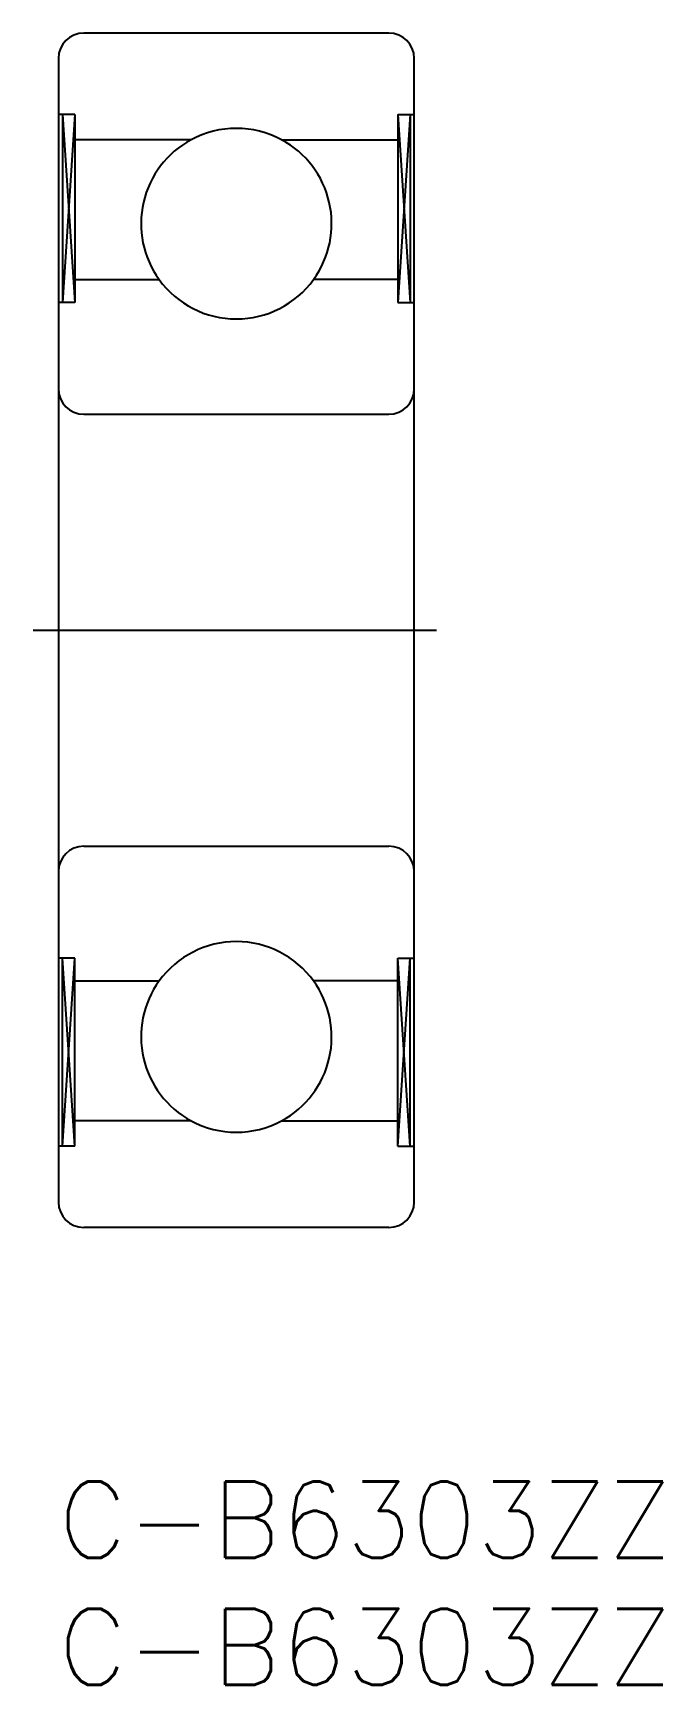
# Model space of a CAD drawing. Extents: x -1 to 23.8, y -8 to 57.
import ezdxf

# ---------------------------------------------------------------- set-up
doc = ezdxf.new("R2010")
doc.units = 0
doc.header["$LTSCALE"] = 0.5
doc.linetypes.add('CENTER', pattern=[50.8, 31.75, -6.35, 6.35, -6.35])
for name, color, linetype in [('MSM_CENTER', 1, 'CENTER'), ('MSM_CONTINUOUS', 7, 'CONTINUOUS'), ('MSM_NARROW', 5, 'CONTINUOUS'), ('MSM_PART_NUMBER', 7, 'CONTINUOUS')]:
    doc.layers.add(name, color=color, linetype=linetype)
doc.styles.get("Standard").update_dxf_attribs({"font": 'txt.shx', "height": 3, "bigfont": 'bigfont.shx'})

# ---------------------------------------------------------------- blocks, each defined once
blk = doc.blocks.new('*U7')
at = {"layer": 'MSM_PART_NUMBER'}
blk.add_text('C-B6303ZZ', height=3, dxfattribs=at).set_placement((0, -3))
blk = doc.blocks.new('*U8')
at = {"layer": 'MSM_PART_NUMBER'}
blk.add_text('C-B6303ZZ', height=3, dxfattribs=at).set_placement((0, -8))

msp = doc.modelspace()

# ---------------------------------------------------------------- linework, layer by layer
at = {"layer": 'MSM_CENTER'}
msp.add_line((-1, 33.5), (15, 33.5), dxfattribs=at)
at = {"layer": 'MSM_CONTINUOUS'}
for p, q in [((13, 57), (1, 57)), ((0, 56), (0, 11)), ((14, 11), (14, 56)), ((0.64, 53.8), (0, 53.8)), ((0.16, 53.8), (0.16, 46.4)), ((0.64, 53.8), (0.64, 46.4)), ((13.36, 53.8), (14, 53.8)), ((13.36, 53.8), (13.36, 46.4)), ((13.84, 53.8), (13.84, 46.4)), ((5.219, 52.8), (0.64, 52.8)), ((8.781, 52.8), (13.36, 52.8)), ((0.64, 47.3), (3.963, 47.3)), ((13.36, 47.3), (10.037, 47.3)), ((0.64, 46.4), (0, 46.4)), ((13.36, 46.4), (14, 46.4)), ((1, 42), (13, 42)), ((1, 25), (13, 25)), ((0.64, 20.6), (0, 20.6)), ((0.16, 13.2), (0.16, 20.6)), ((0.64, 13.2), (0.64, 20.6)), ((13.36, 20.6), (14, 20.6)), ((13.36, 13.2), (13.36, 20.6)), ((13.84, 13.2), (13.84, 20.6)), ((0.64, 19.7), (3.963, 19.7)), ((13.36, 19.7), (10.037, 19.7)), ((5.219, 14.2), (0.64, 14.2)), ((8.781, 14.2), (13.36, 14.2)), ((0.64, 13.2), (0, 13.2)), ((13.36, 13.2), (14, 13.2)), ((13, 10), (1, 10))]:
    msp.add_line(p, q, dxfattribs=at)
for centre, radius, start, end in [((1, 56), 1, 90, 180), ((13, 56), 1, 0, 90), ((7, 49.5), 3.75, 118.35764, 215.92082), ((7, 49.5), 3.75, 61.64236, 118.35764), ((7, 49.5), 3.75, 324.07918, 61.64236), ((7, 49.5), 3.75, 215.92082, 324.07918), ((1, 43), 1, 180, 270), ((13, 43), 1, 270, 0), ((1, 24), 1, 90, 180), ((13, 24), 1, 0, 90), ((7, 17.5), 3.75, 35.92082, 144.07918), ((7, 17.5), 3.75, 144.07918, 241.64236), ((7, 17.5), 3.75, 298.35764, 35.92082), ((7, 17.5), 3.75, 241.64236, 298.35764), ((1, 11), 1, 180, 270), ((13, 11), 1, 270, 0)]:
    msp.add_arc(centre, radius, start, end, dxfattribs=at)
at = {"layer": 'MSM_NARROW'}
for p, q in [((0.64, 53.8), (0.16, 46.4)), ((0.16, 53.8), (0.64, 46.4)), ((13.36, 53.8), (13.84, 46.4)), ((13.84, 53.8), (13.36, 46.4)), ((0.64, 13.2), (0.16, 20.6)), ((0.16, 13.2), (0.64, 20.6)), ((13.36, 13.2), (13.84, 20.6)), ((13.84, 13.2), (13.36, 20.6))]:
    msp.add_line(p, q, dxfattribs=at)

# ---------------------------------------------------------------- block references
at = {"layer": 'MSM_CONTINUOUS'}
for name in ['*U7', '*U8']:
    msp.add_blockref(name, (0, 0), dxfattribs=at)

doc.saveas('drawing.dxf')
